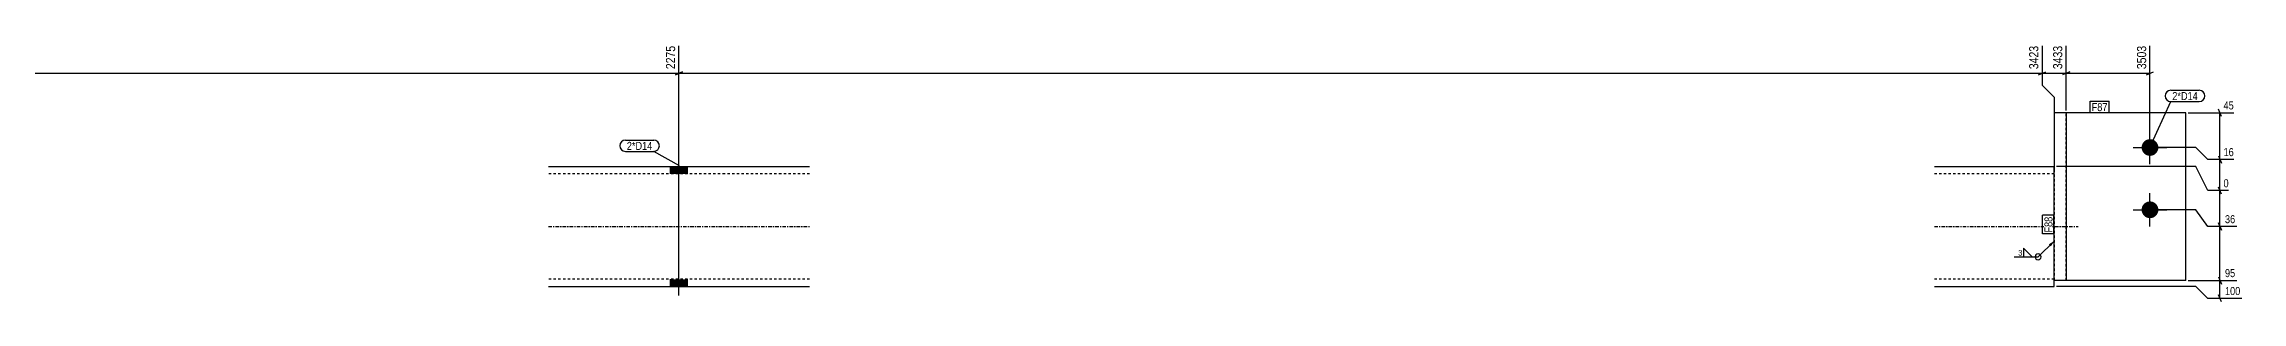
# Model space of a CAD drawing. Header units: millimetres. Extents: x 5 to 26112, y 5 to 1207.
# Drawn here: x 24277 to 26112, y 35 to 250 of the extents above; entities that cross this region are included whole.
import ezdxf

# ---------------------------------------------------------------- set-up
doc = ezdxf.new("R2010")
doc.units = ezdxf.units.MM
doc.linetypes.add('DXK_LINE_DOT2', pattern=[3.9198, 1.9599, -1.9599])
doc.linetypes.add('DXK_LINE_DOT3', pattern=[5.9187, 2.979, -0.9799, 0.9799, -0.9799])
for name, color, linetype in [('MÅLSÆTNING', 7, 'Continuous'), ('STÅL', 7, 'Continuous'), ('TEKST', 7, 'Continuous')]:
    doc.layers.add(name, color=color, linetype=linetype)
doc.styles.add('Arial Narrow', font='ARIALN.TTF', dxfattribs={"height": 0.2})

msp = doc.modelspace()

# ---------------------------------------------------------------- hatches: boundary and pattern name
at = {"layer": 'STÅL', "linetype": 'Continuous'}
for points in [[(26035, 171, -1), (26035, 157, -1)], [(24814, 148), (24800, 148), (24800, 142), (24814, 142)], [(24814, 148), (24800, 148), (24800, 142), (24814, 142)], [(26035, 119, -1), (26035, 105, -1)], [(24814, 54), (24800, 54), (24800, 48), (24814, 48)], [(24814, 54), (24800, 54), (24800, 48), (24814, 48)]]:
    msp.add_hatch(color=96, dxfattribs=at).paths.add_polyline_path(points)
at = {"layer": 'TEKST', "linetype": 'Continuous'}
msp.add_hatch(color=3, dxfattribs=at).paths.add_polyline_path([(25950.5, 83.2), (25955, 85.8), (25952.3, 81.4)])

# ---------------------------------------------------------------- linework, layer by layer
at = {"layer": 'MÅLSÆTNING', "color": 7, "linetype": 'Continuous'}
for p, q in [((24807, 160), (24807, 248.9)), ((24807, 160), (24807, 248.9)), ((25945, 248.9), (25945, 216)), ((25965, 195), (25965, 248.9)), ((26035, 166), (26035, 248.9)), ((22542, 226), (24807, 226)), ((24810, 227.2), (24804, 224.8)), ((24804, 224.8), (24810, 227.2)), ((24807, 226), (25945, 226)), ((25942, 224.8), (25948, 227.2)), ((25968, 227.2), (25962, 224.8)), ((26032, 224.8), (26038, 227.2)), ((25945, 216), (25955, 206)), ((25945, 216), (25955, 206)), ((25955, 206), (25955, 150)), ((25955, 206), (25955, 150)), ((26067, 193), (26104.9, 193)), ((26094.6, 190), (26092.2, 196)), ((26093.4, 154), (26093.4, 193)), ((26073.4, 148), (25957, 148)), ((26073.4, 148), (25957, 148)), ((26073.4, 164), (26037, 164)), ((26073.4, 164), (26037, 164)), ((26083.4, 154), (26073.4, 164)), ((26083.4, 154), (26073.4, 164)), ((26083.4, 128), (26073.4, 148)), ((26083.4, 128), (26073.4, 148)), ((26104.9, 154), (26083.4, 154)), ((26104.9, 154), (26083.4, 154)), ((26092.2, 157), (26094.6, 151)), ((26092.2, 157), (26094.6, 151)), ((26093.4, 128), (26093.4, 154)), ((26094.6, 125), (26092.2, 131)), ((26094.6, 125), (26092.2, 131)), ((26073.4, 112), (26037, 112)), ((26073.4, 112), (26037, 112)), ((26083.4, 98), (26073.4, 112)), ((26083.4, 98), (26073.4, 112)), ((26100.6, 128), (26083.4, 128)), ((26100.6, 128), (26083.4, 128)), ((26107.5, 98), (26083.4, 98)), ((26094.6, 95), (26092.2, 101)), ((26093.4, 53), (26093.4, 98)), ((26092.2, 56), (26094.6, 50)), ((26092.2, 56), (26094.6, 50)), ((26073.4, 48), (25957, 48)), ((26067, 53), (26107.5, 53)), ((26067, 53), (26107.5, 53)), ((26083.4, 38), (26073.4, 48)), ((26111.7, 38), (26083.4, 38)), ((26094.6, 35), (26092.2, 41)), ((26093.4, 38), (26093.4, 53))]:
    msp.add_line(p, q, dxfattribs=at)
at = {"layer": 'STÅL', "color": 2, "linetype": 'Continuous'}
for p, q in [((25955, 193), (25955, 145.4)), ((25965, 193), (25955, 193)), ((26065, 193), (25965, 193)), ((25965, 193), (25965, 53)), ((26065, 53), (26065, 193)), ((24698, 148), (24916, 148)), ((25855, 148), (25955, 148)), ((25955, 48), (25955, 145.4)), ((24698, 48), (24916, 48)), ((25855, 48), (25955, 48)), ((25965, 53), (25955, 53)), ((26065, 53), (25965, 53))]:
    msp.add_line(p, q, dxfattribs=at)
at = {"layer": 'STÅL', "color": 7, "linetype": 'DXK_LINE_DOT2'}
for p, q in [((25965, 53), (25965, 193)), ((25955, 147), (25955, 148)), ((25955, 145.4), (25955, 147)), ((24916, 142), (24698, 142)), ((25955, 142), (25855, 142)), ((25955, 145.4), (25955, 53)), ((24916, 54), (24698, 54)), ((25955, 54), (25855, 54)), ((25955, 54), (25955, 54.4))]:
    msp.add_line(p, q, dxfattribs=at)
at = {"layer": 'STÅL', "color": 96, "linetype": 'Continuous'}
for p, q in [((24807, 40.5), (24807, 178)), ((24807, 40.5), (24807, 178)), ((26035, 150), (26035, 178)), ((24800, 142), (24800, 148)), ((24800, 142), (24800, 148)), ((24814, 142), (24814, 148)), ((24814, 142), (24814, 148)), ((26021, 164), (26049, 164)), ((26021, 112), (26049, 112)), ((26035, 98), (26035, 126)), ((24800, 48), (24800, 54)), ((24800, 48), (24800, 54)), ((24814, 48), (24814, 54)), ((24814, 48), (24814, 54))]:
    msp.add_line(p, q, dxfattribs=at)
at = {"layer": 'STÅL', "color": 7, "linetype": 'DXK_LINE_DOT3'}
for p, q in [((24698, 98), (24916, 98)), ((25855, 98), (25975, 98))]:
    msp.add_line(p, q, dxfattribs=at)
at = {"layer": 'TEKST', "color": 3, "linetype": 'Continuous'}
msp.add_line((25955, 85.8), (25941.6, 72.7), dxfattribs=at)
for start, end in [(90, 270), (270, 90)]:
    msp.add_arc((25941.6, 72.7), 2.5, start, end, dxfattribs=at)

# ---------------------------------------------------------------- wipeouts: each hides what was drawn before it
at = {"color": 0}
for points in [[(26074.9, 203.6), (26074.9, 210.6), (26053.6, 210.6), (26053.6, 203.6)], [(24784.8, 162), (24784.8, 169), (24763.5, 169), (24763.5, 162)], [(25928.5, 73.3), (25928.5, 79.1), (25924.6, 79.1), (25924.6, 73.3)]]:
    msp.add_wipeout(points, dxfattribs=at).dxf.layer = 'TEKST'

# ---------------------------------------------------------------- next in the draw order: linework, layer by layer
at = {"layer": 'TEKST', "color": 3, "linetype": 'Continuous'}
for p, q in [((25936.6, 72.7), (25929.5, 79.9)), ((25929.5, 79.9), (25929.5, 72.7)), ((25921.5, 72.7), (25941.6, 72.7)), ((25929.5, 72.7), (25936.6, 72.7))]:
    msp.add_line(p, q, dxfattribs=at)

# ---------------------------------------------------------------- next in the draw order: texts
at = {"layer": 'TEKST', "color": 3, "style": 'Arial Narrow'}
msp.add_text('3', height=4.77, dxfattribs=at).set_placement((25925, 73.7))

# ---------------------------------------------------------------- next in the draw order: wipeouts: each hides what was drawn before it
at = {"color": 0, "linetype": 'Continuous'}
for points in [[(24805.4, 250.5), (24794.2, 250.5), (24794.2, 227.8), (24805.4, 227.8)], [(25943.4, 250.5), (25932.2, 250.5), (25932.2, 227.8), (25943.4, 227.8)], [(26106.3, 194.4), (26106.3, 204.2), (26095, 204.2), (26095, 194.4)], [(26106.3, 155.4), (26106.3, 165.2), (26095, 165.2), (26095, 155.4)], [(26107.6, 99.4), (26107.6, 109.2), (26096.2, 109.2), (26096.2, 99.4)], [(26107.6, 54.4), (26107.6, 64.2), (26096.2, 64.2), (26096.2, 54.4)]]:
    msp.add_wipeout(points, dxfattribs=at).dxf.layer = 'MÅLSÆTNING'
at = {"color": 0}
for points in [[(26074.9, 203.6), (26074.9, 210.6), (26053.6, 210.6), (26053.6, 203.6)], [(25999.6, 194.4), (25999.6, 201.4), (25986.3, 201.4), (25986.3, 194.4)], [(24784.8, 162), (24784.8, 169), (24763.5, 169), (24763.5, 162)], [(25953.6, 106.2), (25946.6, 106.2), (25946.6, 93), (25953.6, 93)]]:
    msp.add_wipeout(points, dxfattribs=at).dxf.layer = 'TEKST'

# ---------------------------------------------------------------- next in the draw order: linework, layer by layer
at = {"layer": 'MÅLSÆTNING', "color": 7, "linetype": 'Continuous'}
for p, q in [((25945, 248.9), (25945, 216)), ((25942, 224.8), (25948, 227.2)), ((25945, 226), (25965, 226)), ((26093.4, 98), (26093.4, 128)), ((26107.5, 98), (26083.4, 98)), ((26092.2, 101), (26094.6, 95))]:
    msp.add_line(p, q, dxfattribs=at)
at = {"layer": 'TEKST', "color": 7, "linetype": 'Continuous'}
for p, q in [((26035, 164), (26052.4, 202.4)), ((26052.4, 211.8), (26076.1, 211.8)), ((26052.4, 202.4), (26076.1, 202.4)), ((24762.3, 170.2), (24786, 170.2)), ((24762.3, 160.8), (24786, 160.8)), ((24807.4, 148.7), (24786, 160.8))]:
    msp.add_line(p, q, dxfattribs=at)
for centre, start, end in [((26052.4, 207.1), 90, 270), ((26076.1, 207.1), 270, 90), ((24762.3, 165.5), 90, 270), ((24786, 165.5), 270, 90)]:
    msp.add_arc(centre, 4.7, start, end, dxfattribs=at)

# ---------------------------------------------------------------- next in the draw order: texts
at = {"layer": 'MÅLSÆTNING', "color": 3, "linetype": 'Continuous', "style": 'Arial Narrow'}
for s, p in [('2275', (24803.8, 229.4)), ('3423', (25941.8, 229.4))]:
    msp.add_text(s, height=7.64, rotation=90.0002, dxfattribs=at).set_placement(p)
for s, p in [('45', (26096.4, 195.8)), ('16', (26096.4, 156.8)), ('36', (26097.6, 100.8))]:
    msp.add_text(s, height=6.68, dxfattribs=at).set_placement(p)
at = {"layer": 'TEKST', "color": 3, "style": 'Arial Narrow'}
for p in [(26053.6, 203.6), (24763.5, 162)]:
    msp.add_text('2*D14', height=6.68, dxfattribs=at).set_placement(p)

# ---------------------------------------------------------------- next in the draw order: wipeouts: each hides what was drawn before it
at = {"color": 0, "linetype": 'Continuous'}
msp.add_wipeout([(26111.8, 39.4), (26111.8, 49.2), (26096.2, 49.2), (26096.2, 39.4)], dxfattribs=at).dxf.layer = 'MÅLSÆTNING'
at = {"color": 0}
for points in [[(25999.6, 194.4), (25999.6, 201.4), (25986.3, 201.4), (25986.3, 194.4)], [(25953.6, 106.2), (25946.6, 106.2), (25946.6, 93), (25953.6, 93)]]:
    msp.add_wipeout(points, dxfattribs=at).dxf.layer = 'TEKST'

# ---------------------------------------------------------------- next in the draw order: linework, layer by layer
at = {"layer": 'TEKST', "color": 7, "linetype": 'Continuous'}
for p, q in [((25985.1, 202.6), (26000.8, 202.6)), ((25985.1, 193.2), (25985.1, 202.6)), ((26000.8, 193.2), (26000.8, 202.6)), ((25985.1, 193.2), (26000.8, 193.2)), ((25945.4, 91.8), (25945.4, 107.4)), ((25954.8, 107.4), (25945.4, 107.4)), ((25954.8, 91.8), (25945.4, 91.8)), ((25954.8, 91.8), (25954.8, 107.4))]:
    msp.add_line(p, q, dxfattribs=at)

# ---------------------------------------------------------------- next in the draw order: texts
at = {"layer": 'MÅLSÆTNING', "color": 3, "linetype": 'Continuous', "style": 'Arial Narrow'}
for s, p in [('95', (26097.6, 55.8)), ('100', (26097.6, 40.8))]:
    msp.add_text(s, height=6.68, dxfattribs=at).set_placement(p)
at = {"layer": 'TEKST', "color": 3, "style": 'Arial Narrow'}
msp.add_text('F87', height=6.68, dxfattribs=at).set_placement((25986.3, 194.4))
msp.add_text('F88', height=6.68, rotation=90.0002, dxfattribs=at).set_placement((25953.6, 93))

# ---------------------------------------------------------------- next in the draw order: wipeouts: each hides what was drawn before it
at = {"color": 0, "linetype": 'Continuous'}
for points in [[(25963.4, 250.5), (25952.2, 250.5), (25952.2, 227.8), (25963.4, 227.8)], [(26102, 129.4), (26102, 139.2), (26095, 139.2), (26095, 129.4)]]:
    msp.add_wipeout(points, dxfattribs=at).dxf.layer = 'MÅLSÆTNING'

# ---------------------------------------------------------------- next in the draw order: linework, layer by layer
at = {"layer": 'MÅLSÆTNING', "color": 7, "linetype": 'Continuous'}
for p, q in [((25965, 195), (25965, 248.9)), ((25968, 227.2), (25962, 224.8)), ((25965, 226), (26035, 226))]:
    msp.add_line(p, q, dxfattribs=at)

# ---------------------------------------------------------------- next in the draw order: texts
at = {"layer": 'MÅLSÆTNING', "color": 3, "linetype": 'Continuous', "style": 'Arial Narrow'}
msp.add_text('3433', height=7.64, rotation=90.0002, dxfattribs=at).set_placement((25961.8, 229.4))
msp.add_text('0', height=6.68, dxfattribs=at).set_placement((26096.4, 130.8))

# ---------------------------------------------------------------- next in the draw order: wipeouts: each hides what was drawn before it
at = {"color": 0, "linetype": 'Continuous'}
msp.add_wipeout([(26033.4, 250.5), (26022.2, 250.5), (26022.2, 227.8), (26033.4, 227.8)], dxfattribs=at).dxf.layer = 'MÅLSÆTNING'

# ---------------------------------------------------------------- next in the draw order: texts
at = {"layer": 'MÅLSÆTNING', "color": 3, "linetype": 'Continuous', "style": 'Arial Narrow'}
msp.add_text('3503', height=7.64, rotation=90.0002, dxfattribs=at).set_placement((26031.8, 229.4))

doc.saveas('drawing.dxf')
